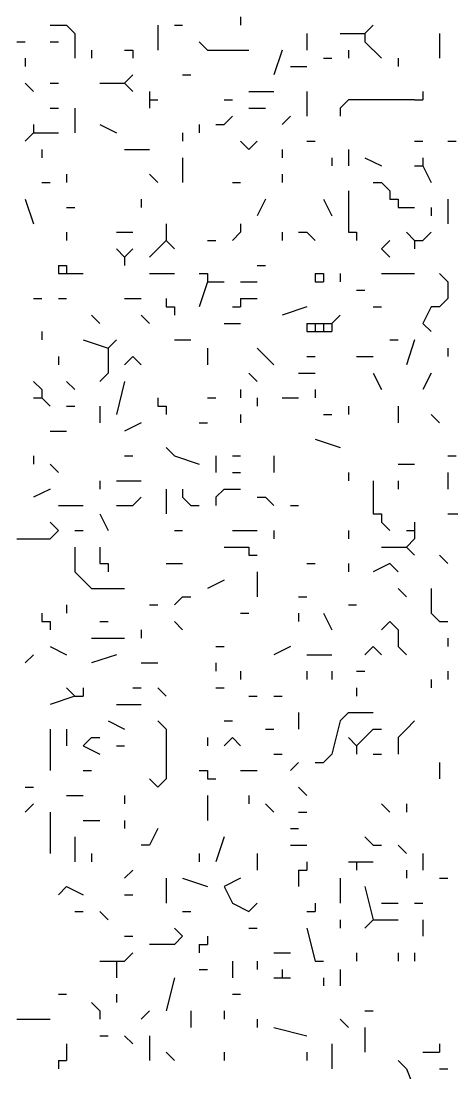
# Model space of a CAD drawing. Header units: inches. Extents: x 0 to 7.16, y 0 to 9.76.
# Drawn here: x 1.125 to 1.645, y 4.625 to 5.895 of the extents above; entities that cross this region are included whole.
import ezdxf

# ---------------------------------------------------------------- set-up
doc = ezdxf.new("R2010")
doc.units = ezdxf.units.IN
doc.header["$MEASUREMENT"] = 0

# ---------------------------------------------------------------- blocks, each defined once
blk = doc.blocks.new('drevoo')
at = {"linetype": 'Continuous'}
for points in [[(182.3102, -561.7201), (182.3302, -561.7201)], [(182.3302, -561.7201), (182.3402, -561.7301)], [(182.4402, -561.7201), (182.4402, -561.7501)], [(182.4602, -561.7201), (182.4702, -561.7201)], [(182.5402, -561.7101), (182.5402, -561.7201)], [(182.7002, -561.7201), (182.6902, -561.7301)], [(182.3402, -561.7301), (182.3402, -561.7601)], [(182.6202, -561.7301), (182.6202, -561.7501)], [(182.6602, -561.7301), (182.6802, -561.7301)], [(182.6802, -561.7301), (182.6902, -561.7301)], [(182.6902, -561.7301), (182.6902, -561.7401)], [(182.7802, -561.7301), (182.7802, -561.7601)], [(182.2702, -561.7401), (182.2802, -561.7401)], [(182.3102, -561.7401), (182.3202, -561.7401)], [(182.4902, -561.7401), (182.5002, -561.7501)], [(182.6902, -561.7401), (182.7102, -561.7601)], [(182.3602, -561.7501), (182.3602, -561.7601)], [(182.4002, -561.7501), (182.4102, -561.7501)], [(182.4102, -561.7501), (182.4102, -561.7601)], [(182.5002, -561.7501), (182.5502, -561.7501)], [(182.5902, -561.7501), (182.5802, -561.7801)], [(182.6702, -561.7501), (182.6702, -561.7601)], [(182.2802, -561.7601), (182.2802, -561.7701)], [(182.6002, -561.7701), (182.6202, -561.7701)], [(182.6402, -561.7601), (182.6502, -561.7601)], [(182.7302, -561.7601), (182.7302, -561.7701)], [(182.4102, -561.7801), (182.4002, -561.7901)], [(182.4702, -561.7801), (182.4802, -561.7801)], [(182.2802, -561.7901), (182.2902, -561.8001)], [(182.3102, -561.7901), (182.3202, -561.7901)], [(182.3702, -561.7901), (182.4002, -561.7901)], [(182.4002, -561.7901), (182.4102, -561.8001)], [(182.4302, -561.8001), (182.4302, -561.8101)], [(182.5502, -561.8001), (182.5802, -561.8001)], [(182.6202, -561.8001), (182.6202, -561.8301)], [(182.7602, -561.8001), (182.7602, -561.8101)], [(182.3102, -561.8201), (182.3202, -561.8201)], [(182.3402, -561.8201), (182.3402, -561.8501)], [(182.4302, -561.8101), (182.4302, -561.8201)], [(182.4302, -561.8101), (182.4402, -561.8101)], [(182.5202, -561.8101), (182.5302, -561.8101)], [(182.5502, -561.8201), (182.5702, -561.8201)], [(182.7502, -561.8101), (182.6702, -561.8101), (182.6602, -561.8201), (182.6602, -561.8301)], [(182.7502, -561.8101), (182.7602, -561.8101)], [(182.5302, -561.8301), (182.5202, -561.8401)], [(182.6002, -561.8301), (182.5902, -561.8401)], [(182.2902, -561.8401), (182.2902, -561.8501)], [(182.3702, -561.8401), (182.3902, -561.8501)], [(182.4902, -561.8401), (182.4902, -561.8501)], [(182.5102, -561.8401), (182.5202, -561.8401)], [(182.2902, -561.8501), (182.2802, -561.8601)], [(182.2902, -561.8501), (182.3002, -561.8501)], [(182.3002, -561.8501), (182.3202, -561.8501)], [(182.4702, -561.8501), (182.4702, -561.8601)], [(182.5402, -561.8601), (182.5502, -561.8701)], [(182.5602, -561.8601), (182.5502, -561.8701)], [(182.6202, -561.8601), (182.6302, -561.8601)], [(182.7502, -561.8601), (182.7602, -561.8601)], [(182.7902, -561.8601), (182.8002, -561.8601)], [(182.3002, -561.8701), (182.3002, -561.8801)], [(182.4002, -561.8701), (182.4302, -561.8701)], [(182.5902, -561.8701), (182.5902, -561.8801)], [(182.6702, -561.8701), (182.6702, -561.8901)], [(182.4702, -561.8801), (182.4702, -561.9101)], [(182.6502, -561.8801), (182.6502, -561.8901)], [(182.6902, -561.8801), (182.7102, -561.8901)], [(182.7602, -561.8801), (182.7602, -561.8901)], [(182.7502, -561.8901), (182.7602, -561.8901)], [(182.7602, -561.8901), (182.7702, -561.9101)], [(182.3002, -561.9101), (182.3102, -561.9101)], [(182.3302, -561.9001), (182.3302, -561.9101)], [(182.4302, -561.9001), (182.4402, -561.9101)], [(182.5302, -561.9101), (182.5402, -561.9101)], [(182.5902, -561.9001), (182.5902, -561.9101)], [(182.7002, -561.9101), (182.7102, -561.9101)], [(182.7102, -561.9101), (182.7202, -561.9201)], [(182.6702, -561.9201), (182.6702, -561.9601)], [(182.7202, -561.9201), (182.7202, -561.9301)], [(182.2802, -561.9301), (182.2902, -561.9601)], [(182.4202, -561.9301), (182.4202, -561.9401)], [(182.5702, -561.9301), (182.5602, -561.9501)], [(182.6402, -561.9301), (182.6502, -561.9501)], [(182.7202, -561.9301), (182.7302, -561.9301)], [(182.7302, -561.9301), (182.7302, -561.9401)], [(182.7902, -561.9301), (182.7902, -561.9601)], [(182.3302, -561.9401), (182.3402, -561.9401)], [(182.7302, -561.9401), (182.7402, -561.9401)], [(182.7402, -561.9401), (182.7502, -561.9401)], [(182.7702, -561.9401), (182.7702, -561.9501)], [(182.4502, -561.9601), (182.4502, -561.9801)], [(182.5402, -561.9601), (182.5402, -561.9701)], [(182.6702, -561.9601), (182.6702, -561.9701)], [(182.3302, -561.9701), (182.3302, -561.9801)], [(182.3902, -561.9701), (182.4102, -561.9701)], [(182.5402, -561.9701), (182.5302, -561.9801)], [(182.5902, -561.9701), (182.5902, -561.9801)], [(182.6102, -561.9701), (182.6202, -561.9701)], [(182.6202, -561.9701), (182.6302, -561.9801)], [(182.6702, -561.9701), (182.6802, -561.9701)], [(182.6802, -561.9701), (182.6802, -561.9801)], [(182.7402, -561.9701), (182.7502, -561.9801)], [(182.7702, -561.9701), (182.7602, -561.9801)], [(182.4502, -561.9801), (182.4402, -561.9901)], [(182.4502, -561.9801), (182.4602, -561.9901)], [(182.5002, -561.9801), (182.5102, -561.9801)], [(182.7202, -561.9801), (182.7102, -561.9901), (182.7202, -562.0001)], [(182.7502, -561.9801), (182.7502, -561.9901)], [(182.7502, -561.9801), (182.7602, -561.9801)], [(182.3902, -561.9901), (182.4002, -562.0001)], [(182.4102, -561.9901), (182.4002, -562.0001)], [(182.4002, -562.0001), (182.4002, -562.0101)], [(182.4402, -561.9901), (182.4302, -562.0001)], [(182.3202, -562.0101), (182.3202, -562.0201)], [(182.3202, -562.0101), (182.3302, -562.0101)], [(182.3302, -562.0101), (182.3302, -562.0201)], [(182.5602, -562.0101), (182.5702, -562.0101)], [(182.3202, -562.0201), (182.3302, -562.0201)], [(182.3302, -562.0201), (182.3402, -562.0201)], [(182.3402, -562.0201), (182.3502, -562.0201)], [(182.4302, -562.0201), (182.4602, -562.0201)], [(182.4902, -562.0201), (182.5002, -562.0201)], [(182.5002, -562.0201), (182.5002, -562.0301)], [(182.6302, -562.0201), (182.6302, -562.0301)], [(182.6302, -562.0201), (182.6402, -562.0201)], [(182.6402, -562.0201), (182.6402, -562.0301)], [(182.6602, -562.0201), (182.6602, -562.0301)], [(182.7102, -562.0201), (182.7502, -562.0201)], [(182.7802, -562.0201), (182.7902, -562.0301)], [(182.5002, -562.0301), (182.4902, -562.0601)], [(182.5002, -562.0301), (182.5102, -562.0301)], [(182.5102, -562.0301), (182.5202, -562.0301)], [(182.5402, -562.0301), (182.5602, -562.0301)], [(182.6302, -562.0301), (182.6402, -562.0301)], [(182.7902, -562.0301), (182.7902, -562.0501)], [(182.2902, -562.0501), (182.3002, -562.0501)], [(182.3202, -562.0501), (182.3302, -562.0501)], [(182.4002, -562.0501), (182.4202, -562.0501)], [(182.4502, -562.0501), (182.4502, -562.0601)], [(182.5402, -562.0501), (182.5402, -562.0601)], [(182.5402, -562.0501), (182.5502, -562.0501)], [(182.5502, -562.0501), (182.5602, -562.0501)], [(182.6802, -562.0401), (182.6902, -562.0401)], [(182.7902, -562.0501), (182.7802, -562.0601)], [(182.4502, -562.0601), (182.4602, -562.0601)], [(182.4602, -562.0601), (182.4602, -562.0701)], [(182.5302, -562.0601), (182.5402, -562.0601)], [(182.6202, -562.0601), (182.5902, -562.0701)], [(182.7002, -562.0601), (182.7102, -562.0601)], [(182.7802, -562.0601), (182.7702, -562.0601), (182.7602, -562.0801), (182.7702, -562.0901)], [(182.3602, -562.0701), (182.3702, -562.0801)], [(182.4202, -562.0701), (182.4302, -562.0801)], [(182.6602, -562.0701), (182.6502, -562.0801)], [(182.5202, -562.0801), (182.5402, -562.0801)], [(182.6202, -562.0801), (182.6202, -562.0901)], [(182.6202, -562.0801), (182.6302, -562.0801)], [(182.6302, -562.0801), (182.6302, -562.0901)], [(182.6302, -562.0801), (182.6402, -562.0801)], [(182.6402, -562.0801), (182.6402, -562.0901)], [(182.6402, -562.0801), (182.6502, -562.0801)], [(182.6502, -562.0801), (182.6502, -562.0901)], [(182.3002, -562.0901), (182.3002, -562.1001)], [(182.3502, -562.1001), (182.3802, -562.1101)], [(182.3902, -562.1001), (182.3802, -562.1101)], [(182.4602, -562.1001), (182.4802, -562.1001)], [(182.6202, -562.0901), (182.6302, -562.0901)], [(182.6302, -562.0901), (182.6402, -562.0901)], [(182.6402, -562.0901), (182.6502, -562.0901)], [(182.7202, -562.1001), (182.7302, -562.1001)], [(182.7502, -562.1001), (182.7402, -562.1301)], [(182.3802, -562.1101), (182.3802, -562.1401)], [(182.5002, -562.1101), (182.5002, -562.1301)], [(182.5602, -562.1101), (182.5702, -562.1201)], [(182.7902, -562.1101), (182.7902, -562.1201)], [(182.3202, -562.1201), (182.3202, -562.1301)], [(182.4102, -562.1201), (182.4002, -562.1301)], [(182.4102, -562.1201), (182.4202, -562.1301)], [(182.5702, -562.1201), (182.5802, -562.1301)], [(182.6202, -562.1201), (182.6302, -562.1201)], [(182.6802, -562.1201), (182.7002, -562.1201)], [(182.2902, -562.1501), (182.3002, -562.1601)], [(182.3302, -562.1501), (182.3402, -562.1601)], [(182.3802, -562.1401), (182.3702, -562.1501)], [(182.4002, -562.1501), (182.3902, -562.1901)], [(182.5502, -562.1401), (182.5602, -562.1501)], [(182.6102, -562.1401), (182.6302, -562.1401)], [(182.7002, -562.1401), (182.7102, -562.1601)], [(182.7702, -562.1401), (182.7602, -562.1601)], [(182.3002, -562.1601), (182.3002, -562.1701)], [(182.5402, -562.1601), (182.5402, -562.1701)], [(182.6302, -562.1601), (182.6302, -562.1701)], [(182.2902, -562.1701), (182.3002, -562.1701)], [(182.3002, -562.1701), (182.3102, -562.1801)], [(182.4402, -562.1701), (182.4402, -562.1801)], [(182.5002, -562.1701), (182.5102, -562.1701)], [(182.5602, -562.1701), (182.5602, -562.1801)], [(182.5902, -562.1701), (182.6102, -562.1701)], [(182.3302, -562.1801), (182.3402, -562.1801)], [(182.3702, -562.1801), (182.3702, -562.2001)], [(182.4402, -562.1801), (182.4502, -562.1801)], [(182.4502, -562.1801), (182.4502, -562.1901)], [(182.5402, -562.1901), (182.5402, -562.2001)], [(182.6402, -562.1901), (182.6502, -562.1901)], [(182.6702, -562.1801), (182.6702, -562.1901)], [(182.7302, -562.1801), (182.7302, -562.2001)], [(182.7702, -562.1901), (182.7802, -562.2001)], [(182.4202, -562.2001), (182.4002, -562.2101)], [(182.4902, -562.2001), (182.5002, -562.2001)], [(182.3102, -562.2101), (182.3302, -562.2101)], [(182.6302, -562.2201), (182.6602, -562.2301)], [(182.2902, -562.2401), (182.2902, -562.2501)], [(182.4002, -562.2401), (182.4102, -562.2401)], [(182.4502, -562.2301), (182.4602, -562.2401)], [(182.4602, -562.2401), (182.4902, -562.2501)], [(182.5102, -562.2401), (182.5102, -562.2601)], [(182.5302, -562.2401), (182.5402, -562.2401)], [(182.5802, -562.2401), (182.5802, -562.2601)], [(182.7902, -562.2401), (182.8002, -562.2401)], [(182.3102, -562.2501), (182.3202, -562.2601)], [(182.7302, -562.2501), (182.7502, -562.2501)], [(182.5302, -562.2601), (182.5402, -562.2601)], [(182.6702, -562.2601), (182.6702, -562.2701)], [(182.7902, -562.2601), (182.7902, -562.2801)], [(182.3702, -562.2701), (182.3702, -562.2801)], [(182.3902, -562.2701), (182.4202, -562.2701)], [(182.7002, -562.2701), (182.7002, -562.3001)], [(182.7302, -562.2701), (182.7302, -562.2801)], [(182.3102, -562.2801), (182.2902, -562.2901)], [(182.4202, -562.2901), (182.4102, -562.3001)], [(182.4502, -562.2801), (182.4502, -562.3101)], [(182.4702, -562.2801), (182.4702, -562.2901)], [(182.4702, -562.2901), (182.4802, -562.3001)], [(182.5202, -562.2801), (182.5102, -562.2901)], [(182.5102, -562.2901), (182.5102, -562.3001)], [(182.5202, -562.2801), (182.5402, -562.2801)], [(182.5602, -562.2901), (182.5702, -562.2901)], [(182.5702, -562.2901), (182.5802, -562.3001)], [(182.3202, -562.3001), (182.3502, -562.3001)], [(182.3902, -562.3001), (182.4102, -562.3001)], [(182.4802, -562.3001), (182.4902, -562.3001)], [(182.6002, -562.3001), (182.6102, -562.3001)], [(182.7002, -562.3001), (182.7002, -562.3101)], [(182.3702, -562.3101), (182.3802, -562.3301)], [(182.7002, -562.3101), (182.7102, -562.3101)], [(182.7102, -562.3101), (182.7102, -562.3201)], [(182.7902, -562.3101), (182.8102, -562.3101)], [(182.3102, -562.3201), (182.3202, -562.3301)], [(182.3202, -562.3301), (182.3102, -562.3401)], [(182.3402, -562.3301), (182.3502, -562.3301)], [(182.4602, -562.3301), (182.4702, -562.3301)], [(182.5302, -562.3301), (182.5602, -562.3301)], [(182.5802, -562.3301), (182.5802, -562.3401)], [(182.6702, -562.3301), (182.6702, -562.3401)], [(182.7102, -562.3201), (182.7202, -562.3301)], [(182.7402, -562.3301), (182.7502, -562.3301)], [(182.7502, -562.3201), (182.7502, -562.3301)], [(182.7502, -562.3301), (182.7502, -562.3401)], [(182.2702, -562.3401), (182.3102, -562.3401)], [(182.7502, -562.3401), (182.7402, -562.3501)], [(182.3402, -562.3501), (182.3402, -562.3801), (182.3602, -562.4001), (182.4002, -562.4001)], [(182.3702, -562.3501), (182.3702, -562.3601)], [(182.5202, -562.3501), (182.5402, -562.3501)], [(182.5402, -562.3501), (182.5502, -562.3501)], [(182.5502, -562.3501), (182.5502, -562.3601)], [(182.7102, -562.3501), (182.7402, -562.3501)], [(182.7402, -562.3501), (182.7502, -562.3601)], [(182.3702, -562.3601), (182.3702, -562.3701)], [(182.5502, -562.3601), (182.5602, -562.3601)], [(182.7802, -562.3601), (182.7902, -562.3701)], [(182.3702, -562.3701), (182.3802, -562.3701)], [(182.3802, -562.3701), (182.3802, -562.3801)], [(182.4502, -562.3701), (182.4702, -562.3701)], [(182.5602, -562.3801), (182.5602, -562.4101)], [(182.6202, -562.3701), (182.6302, -562.3701)], [(182.6702, -562.3701), (182.6702, -562.3801)], [(182.7202, -562.3701), (182.7002, -562.3801)], [(182.7202, -562.3701), (182.7302, -562.3801)], [(182.5202, -562.3901), (182.5002, -562.4001)], [(182.7302, -562.4001), (182.7402, -562.4101)], [(182.7702, -562.4001), (182.7702, -562.4301)], [(182.4702, -562.4101), (182.4602, -562.4201)], [(182.4702, -562.4101), (182.4802, -562.4101)], [(182.6102, -562.4101), (182.6202, -562.4101)], [(182.3002, -562.4301), (182.3002, -562.4401)], [(182.3302, -562.4201), (182.3302, -562.4301)], [(182.4302, -562.4201), (182.4402, -562.4201)], [(182.5402, -562.4301), (182.5502, -562.4301)], [(182.6102, -562.4301), (182.6102, -562.4401)], [(182.6402, -562.4301), (182.6502, -562.4501)], [(182.6702, -562.4201), (182.6802, -562.4201)], [(182.7702, -562.4301), (182.7802, -562.4401)], [(182.3002, -562.4401), (182.3102, -562.4401)], [(182.3102, -562.4401), (182.3102, -562.4501)], [(182.3702, -562.4401), (182.3802, -562.4401)], [(182.4602, -562.4401), (182.4702, -562.4501)], [(182.7202, -562.4401), (182.7102, -562.4501)], [(182.7202, -562.4401), (182.7302, -562.4501)], [(182.7802, -562.4401), (182.7902, -562.4401)], [(182.4202, -562.4501), (182.4202, -562.4601)], [(182.7302, -562.4501), (182.7302, -562.4701)], [(182.3102, -562.4701), (182.3302, -562.4801)], [(182.3602, -562.4601), (182.4002, -562.4601)], [(182.5102, -562.4701), (182.5202, -562.4701)], [(182.6002, -562.4701), (182.5802, -562.4801)], [(182.7002, -562.4701), (182.6902, -562.4801)], [(182.7002, -562.4701), (182.7102, -562.4801)], [(182.7302, -562.4701), (182.7402, -562.4801)], [(182.7902, -562.4601), (182.7902, -562.4701)], [(182.2902, -562.4801), (182.2802, -562.4901)], [(182.3902, -562.4801), (182.3602, -562.4901)], [(182.6202, -562.4801), (182.6502, -562.4801)], [(182.4202, -562.4901), (182.4402, -562.4901)], [(182.5102, -562.4901), (182.5102, -562.5001)], [(182.5402, -562.5001), (182.5402, -562.5101)], [(182.6202, -562.5001), (182.6202, -562.5101)], [(182.6502, -562.5001), (182.6502, -562.5101)], [(182.6802, -562.5001), (182.6902, -562.5001)], [(182.7902, -562.5001), (182.7902, -562.5101)], [(182.3302, -562.5201), (182.3402, -562.5301)], [(182.3502, -562.5201), (182.3502, -562.5301)], [(182.4102, -562.5201), (182.4202, -562.5201)], [(182.4402, -562.5201), (182.4502, -562.5301)], [(182.5102, -562.5201), (182.5202, -562.5201)], [(182.6802, -562.5201), (182.6802, -562.5301)], [(182.7702, -562.5101), (182.7702, -562.5201)], [(182.3402, -562.5301), (182.3102, -562.5401)], [(182.3402, -562.5301), (182.3502, -562.5301)], [(182.5502, -562.5301), (182.5602, -562.5301)], [(182.5802, -562.5301), (182.5902, -562.5301)], [(182.3902, -562.5401), (182.4202, -562.5401)], [(182.6102, -562.5501), (182.6102, -562.5701)], [(182.6702, -562.5501), (182.6602, -562.5601)], [(182.6702, -562.5501), (182.7002, -562.5501)], [(182.3102, -562.5701), (182.3102, -562.6201)], [(182.3302, -562.5701), (182.3302, -562.5901)], [(182.3802, -562.5601), (182.4002, -562.5701)], [(182.4502, -562.5701), (182.4502, -562.6301), (182.4402, -562.6401), (182.4302, -562.6301)], [(182.4402, -562.5601), (182.4502, -562.5701)], [(182.5202, -562.5601), (182.5302, -562.5601)], [(182.5702, -562.5701), (182.5802, -562.5701)], [(182.6602, -562.5601), (182.6502, -562.6001)], [(182.7002, -562.5701), (182.6902, -562.5801)], [(182.7002, -562.5701), (182.7102, -562.5701)], [(182.7402, -562.5701), (182.7302, -562.5801)], [(182.7502, -562.5601), (182.7402, -562.5701)], [(182.3602, -562.5801), (182.3502, -562.5901)], [(182.3602, -562.5801), (182.3702, -562.5801)], [(182.5002, -562.5801), (182.5002, -562.5901)], [(182.5302, -562.5801), (182.5202, -562.5901)], [(182.5302, -562.5801), (182.5402, -562.5901)], [(182.6702, -562.5801), (182.6802, -562.5901)], [(182.6902, -562.5801), (182.6802, -562.5901)], [(182.7302, -562.5801), (182.7302, -562.6001)], [(182.3502, -562.5901), (182.3702, -562.6001)], [(182.3902, -562.5901), (182.4002, -562.5901)], [(182.6802, -562.5901), (182.6802, -562.6001)], [(182.5802, -562.6001), (182.5902, -562.6001)], [(182.6502, -562.6001), (182.6402, -562.6101)], [(182.7002, -562.6001), (182.7102, -562.6001)], [(182.3502, -562.6201), (182.3602, -562.6201)], [(182.4902, -562.6201), (182.5002, -562.6201)], [(182.5002, -562.6201), (182.5002, -562.6301)], [(182.5402, -562.6201), (182.5602, -562.6201)], [(182.6102, -562.6101), (182.6002, -562.6201)], [(182.6302, -562.6101), (182.6402, -562.6101)], [(182.7802, -562.6101), (182.7802, -562.6301)], [(182.5002, -562.6301), (182.5102, -562.6301)], [(182.2802, -562.6401), (182.2902, -562.6401)], [(182.6102, -562.6401), (182.6202, -562.6501)], [(182.2902, -562.6601), (182.2802, -562.6701)], [(182.3302, -562.6501), (182.3502, -562.6501)], [(182.4002, -562.6501), (182.4002, -562.6601)], [(182.5002, -562.6501), (182.5002, -562.6801)], [(182.5502, -562.6501), (182.5502, -562.6601)], [(182.5702, -562.6601), (182.5802, -562.6701)], [(182.7102, -562.6601), (182.7202, -562.6701)], [(182.7402, -562.6601), (182.7402, -562.6701)], [(182.3102, -562.6701), (182.3102, -562.7201)], [(182.6102, -562.6701), (182.6202, -562.6701)], [(182.3502, -562.6801), (182.3702, -562.6801)], [(182.4002, -562.6801), (182.4002, -562.6901)], [(182.4402, -562.6901), (182.4302, -562.7101), (182.4202, -562.7101)], [(182.6002, -562.6901), (182.6102, -562.6901)], [(182.3402, -562.7001), (182.3402, -562.7301)], [(182.5202, -562.7001), (182.5102, -562.7301)], [(182.6002, -562.7101), (182.6202, -562.7101)], [(182.6902, -562.7001), (182.7002, -562.7101)], [(182.7002, -562.7101), (182.7102, -562.7101)], [(182.7302, -562.7101), (182.7402, -562.7201)], [(182.3602, -562.7201), (182.3602, -562.7301)], [(182.4902, -562.7201), (182.4902, -562.7301)], [(182.5602, -562.7201), (182.5602, -562.7401)], [(182.7602, -562.7201), (182.7602, -562.7401)], [(182.6202, -562.7301), (182.6202, -562.7401)], [(182.6702, -562.7301), (182.6802, -562.7301)], [(182.6802, -562.7301), (182.6802, -562.7401)], [(182.6802, -562.7301), (182.6902, -562.7301)], [(182.6902, -562.7301), (182.7002, -562.7301)], [(182.4102, -562.7401), (182.4002, -562.7501)], [(182.6102, -562.7401), (182.6102, -562.7501)], [(182.6102, -562.7401), (182.6202, -562.7401)], [(182.7402, -562.7401), (182.7402, -562.7501)], [(182.3302, -562.7601), (182.3202, -562.7701)], [(182.3302, -562.7601), (182.3502, -562.7701)], [(182.4502, -562.7501), (182.4502, -562.7801)], [(182.4702, -562.7501), (182.5002, -562.7601)], [(182.5402, -562.7501), (182.5202, -562.7601), (182.5302, -562.7801), (182.5502, -562.7901)], [(182.6102, -562.7501), (182.6102, -562.7601)], [(182.6602, -562.7501), (182.6602, -562.7801)], [(182.6902, -562.7601), (182.7002, -562.8001)], [(182.7802, -562.7501), (182.7902, -562.7501)], [(182.4002, -562.7701), (182.4102, -562.7701)], [(182.5602, -562.7801), (182.5502, -562.7901)], [(182.6302, -562.7801), (182.6302, -562.7901)], [(182.7102, -562.7801), (182.7302, -562.7801)], [(182.7502, -562.7801), (182.7602, -562.7801)], [(182.3402, -562.7901), (182.3502, -562.7901)], [(182.3702, -562.7901), (182.3802, -562.8001)], [(182.4702, -562.7901), (182.4802, -562.7901)], [(182.6202, -562.7901), (182.6302, -562.7901)], [(182.6602, -562.8001), (182.6602, -562.8101)], [(182.7002, -562.8001), (182.6902, -562.8101)], [(182.7002, -562.8001), (182.7302, -562.8001)], [(182.7602, -562.8001), (182.7602, -562.8201)], [(182.4602, -562.8101), (182.4702, -562.8201), (182.4602, -562.8301), (182.4302, -562.8301)], [(182.5502, -562.8101), (182.5602, -562.8101)], [(182.6202, -562.8101), (182.6302, -562.8501), (182.6402, -562.8501)], [(182.4002, -562.8201), (182.4102, -562.8201)], [(182.5002, -562.8201), (182.5002, -562.8301)], [(182.4902, -562.8301), (182.4902, -562.8401)], [(182.4902, -562.8301), (182.5002, -562.8301)], [(182.3702, -562.8501), (182.3802, -562.8501)], [(182.3802, -562.8501), (182.3902, -562.8501)], [(182.3902, -562.8501), (182.3902, -562.8601)], [(182.3902, -562.8501), (182.4002, -562.8501)], [(182.4102, -562.8401), (182.4002, -562.8501)], [(182.5302, -562.8501), (182.5302, -562.8701)], [(182.5602, -562.8501), (182.5602, -562.8601)], [(182.5802, -562.8401), (182.6002, -562.8401)], [(182.6802, -562.8401), (182.6802, -562.8501)], [(182.7302, -562.8401), (182.7302, -562.8501)], [(182.7502, -562.8401), (182.7502, -562.8501)], [(182.3902, -562.8601), (182.3902, -562.8701)], [(182.4902, -562.8601), (182.5002, -562.8601)], [(182.5902, -562.8601), (182.5902, -562.8701)], [(182.6602, -562.8601), (182.6602, -562.8801)], [(182.4602, -562.8701), (182.4502, -562.9101)], [(182.5802, -562.8701), (182.5902, -562.8701)], [(182.5902, -562.8701), (182.6002, -562.8701)], [(182.6402, -562.8701), (182.6402, -562.8801)], [(182.3202, -562.8901), (182.3302, -562.8901)], [(182.3602, -562.9001), (182.3702, -562.9101)], [(182.3902, -562.8901), (182.3902, -562.9001)], [(182.5302, -562.8901), (182.5402, -562.8901)], [(182.3702, -562.9101), (182.3702, -562.9201)], [(182.4302, -562.9101), (182.4202, -562.9201)], [(182.4802, -562.9101), (182.4802, -562.9301)], [(182.5202, -562.9101), (182.5202, -562.9201)], [(182.6902, -562.9101), (182.7002, -562.9101)], [(182.2702, -562.9201), (182.3102, -562.9201)], [(182.5602, -562.9201), (182.5602, -562.9301)], [(182.6602, -562.9201), (182.6702, -562.9301)], [(182.3702, -562.9401), (182.3802, -562.9401)], [(182.4002, -562.9401), (182.4102, -562.9501)], [(182.4302, -562.9401), (182.4302, -562.9701)], [(182.5802, -562.9301), (182.6202, -562.9401)], [(182.6902, -562.9301), (182.6902, -562.9601)], [(182.3302, -562.9501), (182.3302, -562.9601)], [(182.6502, -562.9501), (182.6502, -562.9801)], [(182.7802, -562.9501), (182.7802, -562.9601)], [(182.3302, -562.9601), (182.3302, -562.9701)], [(182.4502, -562.9601), (182.4602, -562.9701)], [(182.5202, -562.9601), (182.5202, -562.9701)], [(182.6202, -562.9601), (182.6202, -562.9701)], [(182.7602, -562.9601), (182.7702, -562.9601)], [(182.7702, -562.9601), (182.7802, -562.9601)], [(182.3202, -562.9701), (182.3202, -562.9801)], [(182.3202, -562.9701), (182.3302, -562.9701)], [(182.7302, -562.9701), (182.7402, -562.9801)], [(182.7402, -562.9801), (182.7602, -563.0301)], [(182.7802, -562.9801), (182.7902, -562.9801)]]:
    blk.add_lwpolyline(points, dxfattribs=at)
blk = doc.blocks.new('A$C347C32FF')
at = {"color": 1, "linetype": 'Continuous'}
blk.add_blockref('drevoo', (-181.1502, 567.6101), dxfattribs=at)

msp = doc.modelspace()

# ---------------------------------------------------------------- block references
msp.add_blockref('A$C347C32FF', (0, 0))

doc.saveas('drawing.dxf')
